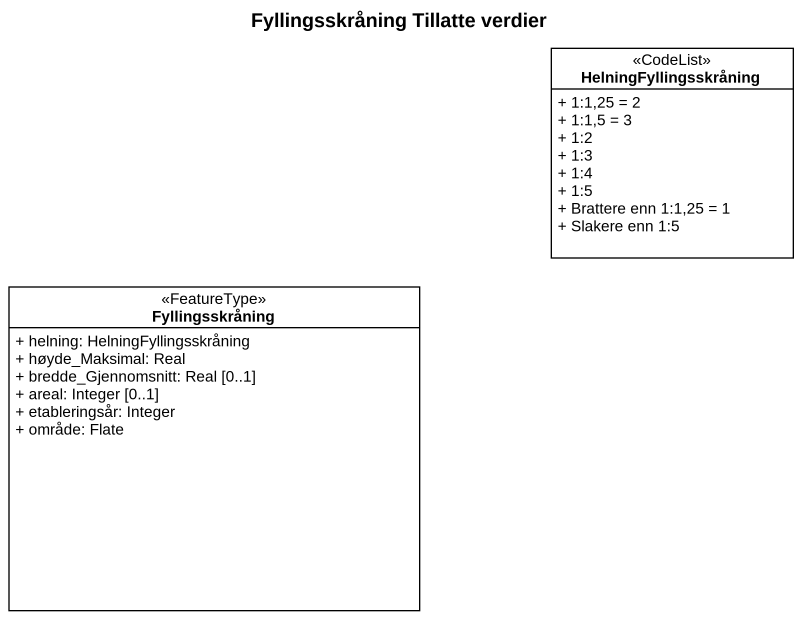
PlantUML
@startuml
title Fyllingsskråning Tillatte verdier
hide circle
hide empty members
skinparam classAttributeIconSize 0
class HelningFyllingsskråning <<CodeList>> {
  + 1:1,25 = 2
  + 1:1,5 = 3
  + 1:2
  + 1:3
  + 1:4
  + 1:5
  + Brattere enn 1:1,25 = 1
  + Slakere enn 1:5
}
class Fyllingsskråning <<FeatureType>> {
  + helning: HelningFyllingsskråning
  + høyde_Maksimal: Real
  + bredde_Gjennomsnitt: Real [0..1]
  + areal: Integer [0..1]
  + etableringsår: Integer
  + område: Flate
}
@enduml
